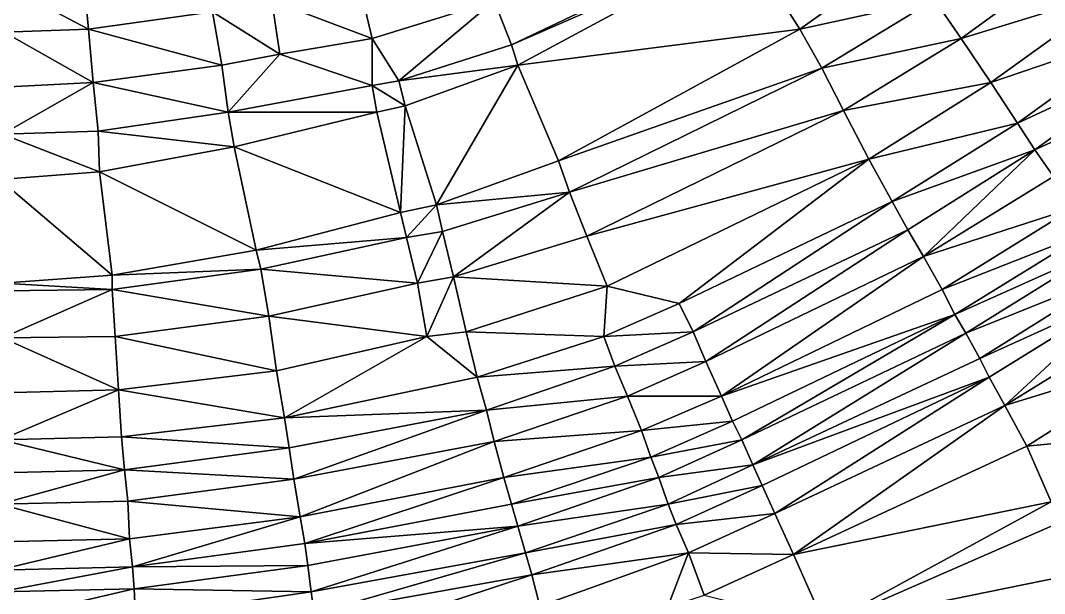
# Model space of a CAD drawing. Header units: millimetres. Extents: x 279405 to 280904, y 534349 to 535918.
# Drawn here: x 280201.2 to 280528.1, y 534534 to 534716.8 of the extents above; entities that cross this region are included whole.
import ezdxf

# ---------------------------------------------------------------- set-up
doc = ezdxf.new("R2010")
doc.units = ezdxf.units.MM
doc.layers.add('Карьер_конец_отработки', color=1, linetype='Continuous')

msp = doc.modelspace()

# ---------------------------------------------------------------- linework, layer by layer
at = {"layer": 'Карьер_конец_отработки', "color": 21, "true_color": 0xff914f}
for points in [[(280357.999989, 534709.000004, -50.000002), (280431.499989, 534744.000004, -50.000002), (280352.499989, 534723.000004, -50.000002), (280357.999989, 534709.000004, -50.000002)], [(280432.499989, 534741.500004, -45.589998), (280431.499989, 534744.000004, -50.000002), (280357.999989, 534709.000004, -50.000002), (280432.499989, 534741.500004, -45.589998)], [(280359.999989, 534702.500004, -38.740007), (280432.499989, 534741.500004, -45.589998), (280357.999989, 534709.000004, -50.000002), (280359.999989, 534702.500004, -38.740007)], [(280449.999989, 534714.000004, -45.589998), (280432.499989, 534741.500004, -45.589998), (280359.999989, 534702.500004, -38.740007), (280449.999989, 534714.000004, -45.589998)], [(280449.999989, 534714.000004, -45.589998), (280482.999989, 534737.500004, -48.759996), (280432.499989, 534741.500004, -45.589998), (280449.999989, 534714.000004, -45.589998)], [(280501.499989, 534711.000004, -20.000002), (280541.999989, 534740.500004, -20.000002), (280492.999989, 534723.500004, -20.000002), (280501.499989, 534711.000004, -20.000002)], [(280551.999989, 534726.500004, 9.999998), (280541.999989, 534740.500004, -20.000002), (280501.499989, 534711.000004, -20.000002), (280551.999989, 534726.500004, 9.999998)], [(280492.999989, 534723.500004, -20.000002), (280482.999989, 534737.500004, -48.759996), (280449.999989, 534714.000004, -45.589998), (280492.999989, 534723.500004, -20.000002)], [(280222.999989, 534714.000004, -80.000002), (280196.499989, 534728.000004, -80.000002), (280195.999989, 534713.000004, -80.000002), (280222.999989, 534714.000004, -80.000002)], [(280222.999989, 534714.000004, -80.000002), (280221.499989, 534729.500004, -80.000002), (280196.499989, 534728.000004, -80.000002), (280222.999989, 534714.000004, -80.000002)], [(280222.999989, 534714.000004, -80.000002), (280262.499989, 534719.500004, -80.000002), (280221.499989, 534729.500004, -80.000002), (280222.999989, 534714.000004, -80.000002)], [(280313.499989, 534711.000004, -50.000002), (280309.499989, 534728.000004, -80.000002), (280281.499989, 534723.000004, -80.000002), (280313.499989, 534711.000004, -50.000002)], [(280313.499989, 534711.000004, -50.000002), (280352.499989, 534723.000004, -50.000002), (280309.499989, 534728.000004, -80.000002), (280313.499989, 534711.000004, -50.000002)], [(280510.999989, 534697.000004, 9.999998), (280551.999989, 534726.500004, 9.999998), (280501.499989, 534711.000004, -20.000002), (280510.999989, 534697.000004, 9.999998)], [(280560.999989, 534714.000004, 9.999998), (280551.999989, 534726.500004, 9.999998), (280510.999989, 534697.000004, 9.999998), (280560.999989, 534714.000004, 9.999998)], [(280283.999989, 534706.000004, -50.000002), (280281.499989, 534723.000004, -80.000002), (280262.499989, 534719.500004, -80.000002), (280283.999989, 534706.000004, -50.000002)], [(280283.999989, 534706.000004, -50.000002), (280313.499989, 534711.000004, -50.000002), (280281.499989, 534723.000004, -80.000002), (280283.999989, 534706.000004, -50.000002)], [(280321.999989, 534697.500004, -50.000002), (280352.499989, 534723.000004, -50.000002), (280313.499989, 534711.000004, -50.000002), (280321.999989, 534697.500004, -50.000002)], [(280357.999989, 534709.000004, -50.000002), (280352.499989, 534723.000004, -50.000002), (280321.999989, 534697.500004, -50.000002), (280357.999989, 534709.000004, -50.000002)], [(280456.999989, 534701.500004, -20.000002), (280492.999989, 534723.500004, -20.000002), (280449.999989, 534714.000004, -45.589998), (280456.999989, 534701.500004, -20.000002)], [(280501.499989, 534711.000004, -20.000002), (280492.999989, 534723.500004, -20.000002), (280456.999989, 534701.500004, -20.000002), (280501.499989, 534711.000004, -20.000002)], [(280265.499989, 534702.500004, -50.000002), (280262.499989, 534719.500004, -80.000002), (280222.999989, 534714.000004, -80.000002), (280265.499989, 534702.500004, -50.000002)], [(280265.499989, 534702.500004, -50.000002), (280283.999989, 534706.000004, -50.000002), (280262.499989, 534719.500004, -80.000002), (280265.499989, 534702.500004, -50.000002)], [(280224.499989, 534697.000004, -50.000002), (280222.999989, 534714.000004, -80.000002), (280195.999989, 534713.000004, -80.000002), (280224.499989, 534697.000004, -50.000002)], [(280224.499989, 534697.000004, -50.000002), (280265.499989, 534702.500004, -50.000002), (280222.999989, 534714.000004, -80.000002), (280224.499989, 534697.000004, -50.000002)], [(280372.999989, 534672.000004, -38.740007), (280449.999989, 534714.000004, -45.589998), (280359.999989, 534702.500004, -38.740007), (280372.999989, 534672.000004, -38.740007)], [(280456.999989, 534701.500004, -20.000002), (280449.999989, 534714.000004, -45.589998), (280372.999989, 534672.000004, -38.740007), (280456.999989, 534701.500004, -20.000002)], [(280519.499989, 534684.000004, 9.999998), (280560.999989, 534714.000004, 9.999998), (280510.999989, 534697.000004, 9.999998), (280519.499989, 534684.000004, 9.999998)], [(280566.999989, 534706.000004, 27.999998), (280560.999989, 534714.000004, 9.999998), (280519.499989, 534684.000004, 9.999998), (280566.999989, 534706.000004, 27.999998)], [(280224.499989, 534697.000004, -50.000002), (280195.999989, 534713.000004, -80.000002), (280195.499989, 534695.500004, -50.000002), (280224.499989, 534697.000004, -50.000002)], [(280313.499989, 534696.000004, -50.000002), (280313.499989, 534711.000004, -50.000002), (280283.999989, 534706.000004, -50.000002), (280313.499989, 534696.000004, -50.000002)], [(280313.499989, 534696.000004, -50.000002), (280321.999989, 534697.500004, -50.000002), (280313.499989, 534711.000004, -50.000002), (280313.499989, 534696.000004, -50.000002)], [(280463.999989, 534688.000004, -20.000002), (280501.499989, 534711.000004, -20.000002), (280456.999989, 534701.500004, -20.000002), (280463.999989, 534688.000004, -20.000002)], [(280510.999989, 534697.000004, 9.999998), (280501.499989, 534711.000004, -20.000002), (280463.999989, 534688.000004, -20.000002), (280510.999989, 534697.000004, 9.999998)], [(280359.999989, 534702.500004, -38.740007), (280357.999989, 534709.000004, -50.000002), (280321.999989, 534697.500004, -50.000002), (280359.999989, 534702.500004, -38.740007)], [(280267.499989, 534687.500004, -50.000002), (280283.999989, 534706.000004, -50.000002), (280265.499989, 534702.500004, -50.000002), (280267.499989, 534687.500004, -50.000002)], [(280313.499989, 534696.000004, -50.000002), (280283.999989, 534706.000004, -50.000002), (280267.499989, 534687.500004, -50.000002), (280313.499989, 534696.000004, -50.000002)], [(280524.999989, 534675.500004, 27.999998), (280566.999989, 534706.000004, 27.999998), (280519.499989, 534684.000004, 9.999998), (280524.999989, 534675.500004, 27.999998)], [(280572.999989, 534697.500004, 27.999998), (280566.999989, 534706.000004, 27.999998), (280524.999989, 534675.500004, 27.999998), (280572.999989, 534697.500004, 27.999998)], [(280267.499989, 534687.500004, -50.000002), (280265.499989, 534702.500004, -50.000002), (280224.499989, 534697.000004, -50.000002), (280267.499989, 534687.500004, -50.000002)], [(280323.999989, 534689.500004, -35.580004), (280359.999989, 534702.500004, -38.740007), (280321.999989, 534697.500004, -50.000002), (280323.999989, 534689.500004, -35.580004)], [(280333.999989, 534658.000004, -35.580004), (280359.999989, 534702.500004, -38.740007), (280323.999989, 534689.500004, -35.580004), (280333.999989, 534658.000004, -35.580004)], [(280372.999989, 534672.000004, -38.740007), (280359.999989, 534702.500004, -38.740007), (280333.999989, 534658.000004, -35.580004), (280372.999989, 534672.000004, -38.740007)], [(280376.499989, 534662.000004, -20.000002), (280456.999989, 534701.500004, -20.000002), (280372.999989, 534672.000004, -38.740007), (280376.499989, 534662.000004, -20.000002)], [(280463.999989, 534688.000004, -20.000002), (280456.999989, 534701.500004, -20.000002), (280376.499989, 534662.000004, -20.000002), (280463.999989, 534688.000004, -20.000002)], [(280195.499989, 534680.500004, -50.000002), (280224.499989, 534697.000004, -50.000002), (280195.499989, 534695.500004, -50.000002), (280195.499989, 534680.500004, -50.000002)], [(280225.999989, 534681.500004, -50.000002), (280224.499989, 534697.000004, -50.000002), (280195.499989, 534680.500004, -50.000002), (280225.999989, 534681.500004, -50.000002)], [(280225.999989, 534681.500004, -50.000002), (280267.499989, 534687.500004, -50.000002), (280224.499989, 534697.000004, -50.000002), (280225.999989, 534681.500004, -50.000002)], [(280314.999989, 534687.500004, -34.839998), (280313.499989, 534696.000004, -50.000002), (280267.499989, 534687.500004, -50.000002), (280314.999989, 534687.500004, -34.839998)], [(280323.999989, 534689.500004, -35.580004), (280321.999989, 534697.500004, -50.000002), (280313.499989, 534696.000004, -50.000002), (280323.999989, 534689.500004, -35.580004)], [(280314.999989, 534687.500004, -34.839998), (280323.999989, 534689.500004, -35.580004), (280313.499989, 534696.000004, -50.000002), (280314.999989, 534687.500004, -34.839998)], [(280471.999989, 534672.500004, 9.999998), (280510.999989, 534697.000004, 9.999998), (280463.999989, 534688.000004, -20.000002), (280471.999989, 534672.500004, 9.999998)], [(280519.499989, 534684.000004, 9.999998), (280510.999989, 534697.000004, 9.999998), (280471.999989, 534672.500004, 9.999998), (280519.499989, 534684.000004, 9.999998)], [(280530.999989, 534667.000004, 27.999998), (280572.999989, 534697.500004, 27.999998), (280524.999989, 534675.500004, 27.999998), (280530.999989, 534667.000004, 27.999998)], [(280322.499989, 534655.500004, -34.839998), (280323.999989, 534689.500004, -35.580004), (280314.999989, 534687.500004, -34.839998), (280322.499989, 534655.500004, -34.839998)], [(280333.999989, 534658.000004, -35.580004), (280323.999989, 534689.500004, -35.580004), (280322.499989, 534655.500004, -34.839998), (280333.999989, 534658.000004, -35.580004)], [(280381.999989, 534648.000004, -20.000002), (280463.999989, 534688.000004, -20.000002), (280376.499989, 534662.000004, -20.000002), (280381.999989, 534648.000004, -20.000002)], [(280471.999989, 534672.500004, 9.999998), (280463.999989, 534688.000004, -20.000002), (280381.999989, 534648.000004, -20.000002), (280471.999989, 534672.500004, 9.999998)], [(280269.499989, 534676.500004, -30.92), (280267.499989, 534687.500004, -50.000002), (280225.999989, 534681.500004, -50.000002), (280269.499989, 534676.500004, -30.92)], [(280269.499989, 534676.500004, -30.92), (280314.999989, 534687.500004, -34.839998), (280267.499989, 534687.500004, -50.000002), (280269.499989, 534676.500004, -30.92)], [(280322.499989, 534655.500004, -34.839998), (280314.999989, 534687.500004, -34.839998), (280269.499989, 534676.500004, -30.92), (280322.499989, 534655.500004, -34.839998)], [(280226.499989, 534668.500004, -27.369997), (280225.999989, 534681.500004, -50.000002), (280195.499989, 534680.500004, -50.000002), (280226.499989, 534668.500004, -27.369997)], [(280226.499989, 534668.500004, -27.369997), (280269.499989, 534676.500004, -30.92), (280225.999989, 534681.500004, -50.000002), (280226.499989, 534668.500004, -27.369997)], [(280479.499989, 534659.000004, 9.999998), (280519.499989, 534684.000004, 9.999998), (280471.999989, 534672.500004, 9.999998), (280479.499989, 534659.000004, 9.999998)], [(280524.999989, 534675.500004, 27.999998), (280519.499989, 534684.000004, 9.999998), (280479.499989, 534659.000004, 9.999998), (280524.999989, 534675.500004, 27.999998)], [(280226.499989, 534668.500004, -27.369997), (280195.499989, 534680.500004, -50.000002), (280194.499989, 534666.000004, -24.809999), (280226.499989, 534668.500004, -27.369997)], [(280276.499989, 534643.500004, -30.92), (280269.499989, 534676.500004, -30.92), (280226.499989, 534668.500004, -27.369997), (280276.499989, 534643.500004, -30.92)], [(280276.499989, 534643.500004, -30.92), (280322.499989, 534655.500004, -34.839998), (280269.499989, 534676.500004, -30.92), (280276.499989, 534643.500004, -30.92)], [(280484.499989, 534650.000004, 27.999998), (280524.999989, 534675.500004, 27.999998), (280479.499989, 534659.000004, 9.999998), (280484.499989, 534650.000004, 27.999998)], [(280489.499989, 534641.500004, 27.999998), (280524.999989, 534675.500004, 27.999998), (280484.499989, 534650.000004, 27.999998), (280489.499989, 534641.500004, 27.999998)], [(280530.999989, 534667.000004, 27.999998), (280524.999989, 534675.500004, 27.999998), (280489.499989, 534641.500004, 27.999998), (280530.999989, 534667.000004, 27.999998)], [(280376.499989, 534662.000004, -20.000002), (280372.999989, 534672.000004, -38.740007), (280333.999989, 534658.000004, -35.580004), (280376.499989, 534662.000004, -20.000002)], [(280388.499989, 534632.000004, 9.999998), (280471.999989, 534672.500004, 9.999998), (280381.999989, 534648.000004, -20.000002), (280388.499989, 534632.000004, 9.999998)], [(280411.499989, 534626.500004, 9.999998), (280471.999989, 534672.500004, 9.999998), (280388.499989, 534632.000004, 9.999998), (280411.499989, 534626.500004, 9.999998)], [(280479.499989, 534659.000004, 9.999998), (280471.999989, 534672.500004, 9.999998), (280411.499989, 534626.500004, 9.999998), (280479.499989, 534659.000004, 9.999998)], [(280230.499989, 534635.500004, -27.369997), (280226.499989, 534668.500004, -27.369997), (280194.499989, 534666.000004, -24.809999), (280230.499989, 534635.500004, -27.369997)], [(280230.499989, 534635.500004, -27.369997), (280276.499989, 534643.500004, -30.92), (280226.499989, 534668.500004, -27.369997), (280230.499989, 534635.500004, -27.369997)], [(280195.499989, 534633.000004, -24.809999), (280230.499989, 534635.500004, -27.369997), (280194.499989, 534666.000004, -24.809999), (280195.499989, 534633.000004, -24.809999)], [(280537.499989, 534657.000004, 39.999998), (280530.999989, 534667.000004, 27.999998), (280489.499989, 534641.500004, 27.999998), (280537.499989, 534657.000004, 39.999998)], [(280335.999989, 534649.500004, -20.000002), (280376.499989, 534662.000004, -20.000002), (280333.999989, 534658.000004, -35.580004), (280335.999989, 534649.500004, -20.000002)], [(280339.499989, 534635.000004, -20.000002), (280376.499989, 534662.000004, -20.000002), (280335.999989, 534649.500004, -20.000002), (280339.499989, 534635.000004, -20.000002)], [(280381.999989, 534648.000004, -20.000002), (280376.499989, 534662.000004, -20.000002), (280339.499989, 534635.000004, -20.000002), (280381.999989, 534648.000004, -20.000002)], [(280415.999989, 534617.500004, 27.999998), (280479.499989, 534659.000004, 9.999998), (280411.499989, 534626.500004, 9.999998), (280415.999989, 534617.500004, 27.999998)], [(280484.499989, 534650.000004, 27.999998), (280479.499989, 534659.000004, 9.999998), (280415.999989, 534617.500004, 27.999998), (280484.499989, 534650.000004, 27.999998)], [(280324.499989, 534647.500004, -20.000002), (280322.499989, 534655.500004, -34.839998), (280276.499989, 534643.500004, -30.92), (280324.499989, 534647.500004, -20.000002)], [(280324.499989, 534647.500004, -20.000002), (280333.999989, 534658.000004, -35.580004), (280322.499989, 534655.500004, -34.839998), (280324.499989, 534647.500004, -20.000002)], [(280335.999989, 534649.500004, -20.000002), (280333.999989, 534658.000004, -35.580004), (280324.499989, 534647.500004, -20.000002), (280335.999989, 534649.500004, -20.000002)], [(280495.499989, 534631.000004, 39.999998), (280537.499989, 534657.000004, 39.999998), (280489.499989, 534641.500004, 27.999998), (280495.499989, 534631.000004, 39.999998)], [(280542.499989, 534649.500004, 39.999998), (280537.499989, 534657.000004, 39.999998), (280495.499989, 534631.000004, 39.999998), (280542.499989, 534649.500004, 39.999998)], [(280327.999989, 534633.000004, -20.000002), (280335.999989, 534649.500004, -20.000002), (280324.499989, 534647.500004, -20.000002), (280327.999989, 534633.000004, -20.000002)], [(280339.499989, 534635.000004, -20.000002), (280335.999989, 534649.500004, -20.000002), (280327.999989, 534633.000004, -20.000002), (280339.499989, 534635.000004, -20.000002)], [(280419.999989, 534608.000004, 27.999998), (280484.499989, 534650.000004, 27.999998), (280415.999989, 534617.500004, 27.999998), (280419.999989, 534608.000004, 27.999998)], [(280489.499989, 534641.500004, 27.999998), (280484.499989, 534650.000004, 27.999998), (280419.999989, 534608.000004, 27.999998), (280489.499989, 534641.500004, 27.999998)], [(280499.499989, 534623.000004, 39.999998), (280542.499989, 534649.500004, 39.999998), (280495.499989, 534631.000004, 39.999998), (280499.499989, 534623.000004, 39.999998)], [(280546.499989, 534644.000004, 51.999998), (280542.499989, 534649.500004, 39.999998), (280499.499989, 534623.000004, 39.999998), (280546.499989, 534644.000004, 51.999998)], [(280277.999989, 534637.500004, -20.000002), (280324.499989, 534647.500004, -20.000002), (280276.499989, 534643.500004, -30.92), (280277.999989, 534637.500004, -20.000002)], [(280327.999989, 534633.000004, -20.000002), (280324.499989, 534647.500004, -20.000002), (280277.999989, 534637.500004, -20.000002), (280327.999989, 534633.000004, -20.000002)], [(280388.499989, 534632.000004, 9.999998), (280381.999989, 534648.000004, -20.000002), (280339.499989, 534635.000004, -20.000002), (280388.499989, 534632.000004, 9.999998)], [(280277.999989, 534637.500004, -20.000002), (280276.499989, 534643.500004, -30.92), (280230.499989, 534635.500004, -27.369997), (280277.999989, 534637.500004, -20.000002)], [(280502.999989, 534617.000004, 51.999998), (280546.499989, 534644.000004, 51.999998), (280499.499989, 534623.000004, 39.999998), (280502.999989, 534617.000004, 51.999998)], [(280551.499989, 534636.500004, 51.999998), (280546.499989, 534644.000004, 51.999998), (280502.999989, 534617.000004, 51.999998), (280551.499989, 534636.500004, 51.999998)], [(280424.999989, 534597.000004, 39.999998), (280489.499989, 534641.500004, 27.999998), (280419.999989, 534608.000004, 27.999998), (280424.999989, 534597.000004, 39.999998)], [(280495.499989, 534631.000004, 39.999998), (280489.499989, 534641.500004, 27.999998), (280424.999989, 534597.000004, 39.999998), (280495.499989, 534631.000004, 39.999998)], [(280280.499989, 534622.500004, -20.000002), (280277.999989, 534637.500004, -20.000002), (280230.499989, 534631.000004, -20.000002), (280280.499989, 534622.500004, -20.000002)], [(280277.999989, 534637.500004, -20.000002), (280230.499989, 534635.500004, -27.369997), (280230.499989, 534631.000004, -20.000002), (280277.999989, 534637.500004, -20.000002)], [(280280.499989, 534622.500004, -20.000002), (280327.999989, 534633.000004, -20.000002), (280277.999989, 534637.500004, -20.000002), (280280.499989, 534622.500004, -20.000002)], [(280507.499989, 534609.000004, 51.999998), (280551.499989, 534636.500004, 51.999998), (280502.999989, 534617.000004, 51.999998), (280507.499989, 534609.000004, 51.999998)], [(280554.999989, 534630.500004, 63.999998), (280551.499989, 534636.500004, 51.999998), (280507.499989, 534609.000004, 51.999998), (280554.999989, 534630.500004, 63.999998)], [(280230.499989, 534631.000004, -20.000002), (280230.499989, 534635.500004, -27.369997), (280195.499989, 534633.000004, -24.809999), (280230.499989, 534631.000004, -20.000002)], [(280230.499989, 534631.000004, -20.000002), (280195.499989, 534633.000004, -24.809999), (280195.499989, 534630.500004, -20.000002), (280230.499989, 534631.000004, -20.000002)], [(280330.999989, 534616.000004, 9.999998), (280327.999989, 534633.000004, -20.000002), (280280.499989, 534622.500004, -20.000002), (280330.999989, 534616.000004, 9.999998)], [(280330.999989, 534616.000004, 9.999998), (280339.499989, 534635.000004, -20.000002), (280327.999989, 534633.000004, -20.000002), (280330.999989, 534616.000004, 9.999998)], [(280343.499989, 534617.500004, 9.999998), (280339.499989, 534635.000004, -20.000002), (280330.999989, 534616.000004, 9.999998), (280343.499989, 534617.500004, 9.999998)], [(280343.499989, 534617.500004, 9.999998), (280388.499989, 534632.000004, 9.999998), (280339.499989, 534635.000004, -20.000002), (280343.499989, 534617.500004, 9.999998)], [(280195.499989, 534615.500004, -20.000002), (280230.499989, 534631.000004, -20.000002), (280195.499989, 534630.500004, -20.000002), (280195.499989, 534615.500004, -20.000002)], [(280231.499989, 534616.000004, -20.000002), (280230.499989, 534631.000004, -20.000002), (280195.499989, 534615.500004, -20.000002), (280231.499989, 534616.000004, -20.000002)], [(280231.499989, 534616.000004, -20.000002), (280280.499989, 534622.500004, -20.000002), (280230.499989, 534631.000004, -20.000002), (280231.499989, 534616.000004, -20.000002)], [(280387.499989, 534616.000004, 9.999998), (280388.499989, 534632.000004, 9.999998), (280343.499989, 534617.500004, 9.999998), (280387.499989, 534616.000004, 9.999998)], [(280411.499989, 534626.500004, 9.999998), (280388.499989, 534632.000004, 9.999998), (280387.499989, 534616.000004, 9.999998), (280411.499989, 534626.500004, 9.999998)], [(280499.499989, 534623.000004, 39.999998), (280495.499989, 534631.000004, 39.999998), (280424.999989, 534597.000004, 39.999998), (280499.499989, 534623.000004, 39.999998)], [(280510.499989, 534603.000004, 63.999998), (280554.999989, 534630.500004, 63.999998), (280507.499989, 534609.000004, 51.999998), (280510.499989, 534603.000004, 63.999998)], [(280515.499989, 534594.000004, 63.999998), (280554.999989, 534630.500004, 63.999998), (280510.499989, 534603.000004, 63.999998), (280515.499989, 534594.000004, 63.999998)], [(280560.999989, 534622.000004, 63.999998), (280554.999989, 534630.500004, 63.999998), (280515.499989, 534594.000004, 63.999998), (280560.999989, 534622.000004, 63.999998)], [(280415.999989, 534617.500004, 27.999998), (280411.499989, 534626.500004, 9.999998), (280387.499989, 534616.000004, 9.999998), (280415.999989, 534617.500004, 27.999998)], [(280282.999989, 534605.000004, 9.999998), (280280.499989, 534622.500004, -20.000002), (280231.499989, 534616.000004, -20.000002), (280282.999989, 534605.000004, 9.999998)], [(280282.999989, 534605.000004, 9.999998), (280330.999989, 534616.000004, 9.999998), (280280.499989, 534622.500004, -20.000002), (280282.999989, 534605.000004, 9.999998)], [(280428.499989, 534589.000004, 39.999998), (280499.499989, 534623.000004, 39.999998), (280424.999989, 534597.000004, 39.999998), (280428.499989, 534589.000004, 39.999998)], [(280431.499989, 534583.000004, 51.999998), (280499.499989, 534623.000004, 39.999998), (280428.499989, 534589.000004, 39.999998), (280431.499989, 534583.000004, 51.999998)], [(280502.999989, 534617.000004, 51.999998), (280499.499989, 534623.000004, 39.999998), (280431.499989, 534583.000004, 51.999998), (280502.999989, 534617.000004, 51.999998)], [(280568.999989, 534610.500004, 77.999998), (280560.999989, 534622.000004, 63.999998), (280515.499989, 534594.000004, 63.999998), (280568.999989, 534610.500004, 77.999998)], [(280232.499989, 534599.000004, 9.999998), (280231.499989, 534616.000004, -20.000002), (280195.499989, 534615.500004, -20.000002), (280232.499989, 534599.000004, 9.999998)], [(280232.499989, 534599.000004, 9.999998), (280282.999989, 534605.000004, 9.999998), (280231.499989, 534616.000004, -20.000002), (280232.499989, 534599.000004, 9.999998)], [(280285.499989, 534590.000004, 9.999998), (280330.999989, 534616.000004, 9.999998), (280282.999989, 534605.000004, 9.999998), (280285.499989, 534590.000004, 9.999998)], [(280346.999989, 534603.000004, 9.999998), (280330.999989, 534616.000004, 9.999998), (280285.499989, 534590.000004, 9.999998), (280346.999989, 534603.000004, 9.999998)], [(280346.999989, 534603.000004, 9.999998), (280343.499989, 534617.500004, 9.999998), (280330.999989, 534616.000004, 9.999998), (280346.999989, 534603.000004, 9.999998)], [(280346.999989, 534603.000004, 9.999998), (280387.499989, 534616.000004, 9.999998), (280343.499989, 534617.500004, 9.999998), (280346.999989, 534603.000004, 9.999998)], [(280390.999989, 534606.500004, 27.999998), (280387.499989, 534616.000004, 9.999998), (280346.999989, 534603.000004, 9.999998), (280390.999989, 534606.500004, 27.999998)], [(280390.999989, 534606.500004, 27.999998), (280415.999989, 534617.500004, 27.999998), (280387.499989, 534616.000004, 9.999998), (280390.999989, 534606.500004, 27.999998)], [(280419.999989, 534608.000004, 27.999998), (280415.999989, 534617.500004, 27.999998), (280390.999989, 534606.500004, 27.999998), (280419.999989, 534608.000004, 27.999998)], [(280434.999989, 534575.000004, 51.999998), (280502.999989, 534617.000004, 51.999998), (280431.499989, 534583.000004, 51.999998), (280434.999989, 534575.000004, 51.999998)], [(280507.499989, 534609.000004, 51.999998), (280502.999989, 534617.000004, 51.999998), (280434.999989, 534575.000004, 51.999998), (280507.499989, 534609.000004, 51.999998)], [(280232.499989, 534599.000004, 9.999998), (280195.499989, 534615.500004, -20.000002), (280194.999989, 534598.000004, 9.999998), (280232.499989, 534599.000004, 9.999998)], [(280522.499989, 534581.000004, 77.999998), (280568.999989, 534610.500004, 77.999998), (280515.499989, 534594.000004, 63.999998), (280522.499989, 534581.000004, 77.999998)], [(280564.838124, 534585.151371, 77.999998), (280568.999989, 534610.500004, 77.999998), (280522.499989, 534581.000004, 77.999998), (280564.838124, 534585.151371, 77.999998)], [(280349.999989, 534592.500004, 27.999998), (280390.999989, 534606.500004, 27.999998), (280346.999989, 534603.000004, 9.999998), (280349.999989, 534592.500004, 27.999998)], [(280394.999989, 534597.000004, 27.999998), (280390.999989, 534606.500004, 27.999998), (280349.999989, 534592.500004, 27.999998), (280394.999989, 534597.000004, 27.999998)], [(280394.999989, 534597.000004, 27.999998), (280419.999989, 534608.000004, 27.999998), (280390.999989, 534606.500004, 27.999998), (280394.999989, 534597.000004, 27.999998)], [(280424.999989, 534597.000004, 39.999998), (280419.999989, 534608.000004, 27.999998), (280394.999989, 534597.000004, 27.999998), (280424.999989, 534597.000004, 39.999998)], [(280510.499989, 534603.000004, 63.999998), (280507.499989, 534609.000004, 51.999998), (280434.999989, 534575.000004, 51.999998), (280510.499989, 534603.000004, 63.999998)], [(280285.499989, 534590.000004, 9.999998), (280282.999989, 534605.000004, 9.999998), (280232.499989, 534599.000004, 9.999998), (280285.499989, 534590.000004, 9.999998)], [(280349.999989, 534592.500004, 27.999998), (280346.999989, 534603.000004, 9.999998), (280285.499989, 534590.000004, 9.999998), (280349.999989, 534592.500004, 27.999998)], [(280437.999989, 534568.500004, 63.999998), (280510.499989, 534603.000004, 63.999998), (280434.999989, 534575.000004, 51.999998), (280437.999989, 534568.500004, 63.999998)], [(280441.999989, 534559.500004, 63.999998), (280510.499989, 534603.000004, 63.999998), (280437.999989, 534568.500004, 63.999998), (280441.999989, 534559.500004, 63.999998)], [(280515.499989, 534594.000004, 63.999998), (280510.499989, 534603.000004, 63.999998), (280441.999989, 534559.500004, 63.999998), (280515.499989, 534594.000004, 63.999998)], [(280194.999989, 534583.000004, 9.999998), (280232.499989, 534599.000004, 9.999998), (280194.999989, 534598.000004, 9.999998), (280194.999989, 534583.000004, 9.999998)], [(280233.499989, 534584.000004, 9.999998), (280232.499989, 534599.000004, 9.999998), (280194.999989, 534583.000004, 9.999998), (280233.499989, 534584.000004, 9.999998)], [(280233.499989, 534584.000004, 9.999998), (280285.499989, 534590.000004, 9.999998), (280232.499989, 534599.000004, 9.999998), (280233.499989, 534584.000004, 9.999998)], [(280352.499989, 534582.500004, 27.999998), (280394.999989, 534597.000004, 27.999998), (280349.999989, 534592.500004, 27.999998), (280352.499989, 534582.500004, 27.999998)], [(280399.499989, 534586.000004, 39.999998), (280394.999989, 534597.000004, 27.999998), (280352.499989, 534582.500004, 27.999998), (280399.499989, 534586.000004, 39.999998)], [(280399.499989, 534586.000004, 39.999998), (280424.999989, 534597.000004, 39.999998), (280394.999989, 534597.000004, 27.999998), (280399.499989, 534586.000004, 39.999998)], [(280428.499989, 534589.000004, 39.999998), (280424.999989, 534597.000004, 39.999998), (280399.499989, 534586.000004, 39.999998), (280428.499989, 534589.000004, 39.999998)], [(280447.999989, 534546.500004, 77.999998), (280515.499989, 534594.000004, 63.999998), (280441.999989, 534559.500004, 63.999998), (280447.999989, 534546.500004, 77.999998)], [(280522.499989, 534581.000004, 77.999998), (280515.499989, 534594.000004, 63.999998), (280447.999989, 534546.500004, 77.999998), (280522.499989, 534581.000004, 77.999998)], [(280286.999989, 534580.500004, 27.999998), (280285.499989, 534590.000004, 9.999998), (280233.499989, 534584.000004, 9.999998), (280286.999989, 534580.500004, 27.999998)], [(280286.999989, 534580.500004, 27.999998), (280349.999989, 534592.500004, 27.999998), (280285.499989, 534590.000004, 9.999998), (280286.999989, 534580.500004, 27.999998)], [(280288.499989, 534570.500004, 27.999998), (280349.999989, 534592.500004, 27.999998), (280286.999989, 534580.500004, 27.999998), (280288.499989, 534570.500004, 27.999998)], [(280352.499989, 534582.500004, 27.999998), (280349.999989, 534592.500004, 27.999998), (280288.499989, 534570.500004, 27.999998), (280352.499989, 534582.500004, 27.999998)], [(280402.499989, 534577.500004, 39.999998), (280428.499989, 534589.000004, 39.999998), (280399.499989, 534586.000004, 39.999998), (280402.499989, 534577.500004, 39.999998)], [(280431.499989, 534583.000004, 51.999998), (280428.499989, 534589.000004, 39.999998), (280402.499989, 534577.500004, 39.999998), (280431.499989, 534583.000004, 51.999998)], [(280234.499989, 534573.500004, 27.999998), (280233.499989, 534584.000004, 9.999998), (280194.999989, 534583.000004, 9.999998), (280234.499989, 534573.500004, 27.999998)], [(280234.499989, 534573.500004, 27.999998), (280286.999989, 534580.500004, 27.999998), (280233.499989, 534584.000004, 9.999998), (280234.499989, 534573.500004, 27.999998)], [(280355.499989, 534571.000004, 39.999998), (280399.499989, 534586.000004, 39.999998), (280352.499989, 534582.500004, 27.999998), (280355.499989, 534571.000004, 39.999998)], [(280402.499989, 534577.500004, 39.999998), (280399.499989, 534586.000004, 39.999998), (280355.499989, 534571.000004, 39.999998), (280402.499989, 534577.500004, 39.999998)], [(280530.24706, 534563.234867, 77.999998), (280564.838124, 534585.151371, 77.999998), (280522.499989, 534581.000004, 77.999998), (280530.24706, 534563.234867, 77.999998)], [(280234.499989, 534573.500004, 27.999998), (280194.999989, 534583.000004, 9.999998), (280194.499989, 534572.500004, 27.999998), (280234.499989, 534573.500004, 27.999998)], [(280288.499989, 534570.500004, 27.999998), (280286.999989, 534580.500004, 27.999998), (280234.499989, 534573.500004, 27.999998), (280288.499989, 534570.500004, 27.999998)], [(280290.499989, 534558.500004, 39.999998), (280352.499989, 534582.500004, 27.999998), (280288.499989, 534570.500004, 27.999998), (280290.499989, 534558.500004, 39.999998)], [(280355.499989, 534571.000004, 39.999998), (280352.499989, 534582.500004, 27.999998), (280290.499989, 534558.500004, 39.999998), (280355.499989, 534571.000004, 39.999998)], [(280404.999989, 534571.000004, 51.999998), (280431.499989, 534583.000004, 51.999998), (280402.499989, 534577.500004, 39.999998), (280404.999989, 534571.000004, 51.999998)], [(280434.999989, 534575.000004, 51.999998), (280431.499989, 534583.000004, 51.999998), (280404.999989, 534571.000004, 51.999998), (280434.999989, 534575.000004, 51.999998)], [(280530.24706, 534563.234867, 77.999998), (280522.499989, 534581.000004, 77.999998), (280447.999989, 534546.500004, 77.999998), (280530.24706, 534563.234867, 77.999998)], [(280357.999989, 534562.500004, 39.999998), (280402.499989, 534577.500004, 39.999998), (280355.499989, 534571.000004, 39.999998), (280357.999989, 534562.500004, 39.999998)], [(280404.999989, 534571.000004, 51.999998), (280402.499989, 534577.500004, 39.999998), (280357.999989, 534562.500004, 39.999998), (280404.999989, 534571.000004, 51.999998)], [(280194.499989, 534562.500004, 27.999998), (280234.499989, 534573.500004, 27.999998), (280194.499989, 534572.500004, 27.999998), (280194.499989, 534562.500004, 27.999998)], [(280235.499989, 534563.500004, 27.999998), (280234.499989, 534573.500004, 27.999998), (280194.499989, 534562.500004, 27.999998), (280235.499989, 534563.500004, 27.999998)], [(280235.499989, 534563.500004, 27.999998), (280288.499989, 534570.500004, 27.999998), (280234.499989, 534573.500004, 27.999998), (280235.499989, 534563.500004, 27.999998)], [(280407.999989, 534562.500004, 51.999998), (280434.999989, 534575.000004, 51.999998), (280404.999989, 534571.000004, 51.999998), (280407.999989, 534562.500004, 51.999998)], [(280437.999989, 534568.500004, 63.999998), (280434.999989, 534575.000004, 51.999998), (280407.999989, 534562.500004, 51.999998), (280437.999989, 534568.500004, 63.999998)], [(280290.499989, 534558.500004, 39.999998), (280288.499989, 534570.500004, 27.999998), (280235.499989, 534563.500004, 27.999998), (280290.499989, 534558.500004, 39.999998)], [(280291.999989, 534550.000004, 39.999998), (280355.499989, 534571.000004, 39.999998), (280290.499989, 534558.500004, 39.999998), (280291.999989, 534550.000004, 39.999998)], [(280357.999989, 534562.500004, 39.999998), (280355.499989, 534571.000004, 39.999998), (280291.999989, 534550.000004, 39.999998), (280357.999989, 534562.500004, 39.999998)], [(280359.999989, 534555.500004, 51.999998), (280404.999989, 534571.000004, 51.999998), (280357.999989, 534562.500004, 39.999998), (280359.999989, 534555.500004, 51.999998)], [(280407.999989, 534562.500004, 51.999998), (280404.999989, 534571.000004, 51.999998), (280359.999989, 534555.500004, 51.999998), (280407.999989, 534562.500004, 51.999998)], [(280410.499989, 534556.000004, 63.999998), (280437.999989, 534568.500004, 63.999998), (280407.999989, 534562.500004, 51.999998), (280410.499989, 534556.000004, 63.999998)], [(280441.999989, 534559.500004, 63.999998), (280437.999989, 534568.500004, 63.999998), (280410.499989, 534556.000004, 63.999998), (280441.999989, 534559.500004, 63.999998)], [(280235.999989, 534551.500004, 39.999998), (280235.499989, 534563.500004, 27.999998), (280194.499989, 534562.500004, 27.999998), (280235.999989, 534551.500004, 39.999998)], [(280235.999989, 534551.500004, 39.999998), (280194.499989, 534562.500004, 27.999998), (280194.499989, 534550.500004, 39.999998), (280235.999989, 534551.500004, 39.999998)], [(280235.999989, 534551.500004, 39.999998), (280290.499989, 534558.500004, 39.999998), (280235.499989, 534563.500004, 27.999998), (280235.999989, 534551.500004, 39.999998)], [(280359.999989, 534555.500004, 51.999998), (280357.999989, 534562.500004, 39.999998), (280291.999989, 534550.000004, 39.999998), (280359.999989, 534555.500004, 51.999998)], [(280362.499989, 534547.000004, 51.999998), (280407.999989, 534562.500004, 51.999998), (280359.999989, 534555.500004, 51.999998), (280362.499989, 534547.000004, 51.999998)], [(280410.499989, 534556.000004, 63.999998), (280407.999989, 534562.500004, 51.999998), (280362.499989, 534547.000004, 51.999998), (280410.499989, 534556.000004, 63.999998)], [(280458.030751, 534523.905033, 77.999998), (280530.24706, 534563.234867, 77.999998), (280447.999989, 534546.500004, 77.999998), (280458.030751, 534523.905033, 77.999998)], [(280533.174062, 534556.757999, 84.57), (280530.24706, 534563.234867, 77.999998), (280458.030751, 534523.905033, 77.999998), (280533.174062, 534556.757999, 84.57)], [(280236.999989, 534542.500004, 39.999998), (280290.499989, 534558.500004, 39.999998), (280235.999989, 534551.500004, 39.999998), (280236.999989, 534542.500004, 39.999998)], [(280291.999989, 534550.000004, 39.999998), (280290.499989, 534558.500004, 39.999998), (280236.999989, 534542.500004, 39.999998), (280291.999989, 534550.000004, 39.999998)], [(280414.499989, 534547.000004, 63.999998), (280441.999989, 534559.500004, 63.999998), (280410.499989, 534556.000004, 63.999998), (280414.499989, 534547.000004, 63.999998)], [(280447.999989, 534546.500004, 77.999998), (280441.999989, 534559.500004, 63.999998), (280414.499989, 534547.000004, 63.999998), (280447.999989, 534546.500004, 77.999998)], [(280292.999989, 534543.000004, 51.999998), (280359.999989, 534555.500004, 51.999998), (280291.999989, 534550.000004, 39.999998), (280292.999989, 534543.000004, 51.999998)], [(280293.999989, 534534.500004, 51.999998), (280359.999989, 534555.500004, 51.999998), (280292.999989, 534543.000004, 51.999998), (280293.999989, 534534.500004, 51.999998)], [(280362.499989, 534547.000004, 51.999998), (280359.999989, 534555.500004, 51.999998), (280293.999989, 534534.500004, 51.999998), (280362.499989, 534547.000004, 51.999998)], [(280364.499989, 534540.000004, 63.999998), (280410.499989, 534556.000004, 63.999998), (280362.499989, 534547.000004, 51.999998), (280364.499989, 534540.000004, 63.999998)], [(280414.499989, 534547.000004, 63.999998), (280410.499989, 534556.000004, 63.999998), (280364.499989, 534540.000004, 63.999998), (280414.499989, 534547.000004, 63.999998)], [(280533.174062, 534556.757999, 84.57), (280458.030751, 534523.905033, 77.999998), (280585.999989, 534550.000004, 88), (280533.174062, 534556.757999, 84.57)], [(280236.999989, 534542.500004, 39.999998), (280235.999989, 534551.500004, 39.999998), (280193.999989, 534541.500004, 39.999998), (280236.999989, 534542.500004, 39.999998)], [(280235.999989, 534551.500004, 39.999998), (280194.499989, 534550.500004, 39.999998), (280193.999989, 534541.500004, 39.999998), (280235.999989, 534551.500004, 39.999998)], [(280292.999989, 534543.000004, 51.999998), (280291.999989, 534550.000004, 39.999998), (280236.999989, 534542.500004, 39.999998), (280292.999989, 534543.000004, 51.999998)], [(280547.83373, 534527.963993, 84.57), (280585.999989, 534550.000004, 88), (280458.030751, 534523.905033, 77.999998), (280547.83373, 534527.963993, 84.57)], [(280294.999989, 534527.500004, 63.999998), (280362.499989, 534547.000004, 51.999998), (280293.999989, 534534.500004, 51.999998), (280294.999989, 534527.500004, 63.999998)], [(280364.499989, 534540.000004, 63.999998), (280362.499989, 534547.000004, 51.999998), (280294.999989, 534527.500004, 63.999998), (280364.499989, 534540.000004, 63.999998)], [(280366.999989, 534530.000004, 63.999998), (280414.499989, 534547.000004, 63.999998), (280364.499989, 534540.000004, 63.999998), (280366.999989, 534530.000004, 63.999998)], [(280407.796987, 534529.539127, 77.999998), (280414.499989, 534547.000004, 63.999998), (280366.999989, 534530.000004, 63.999998), (280407.796987, 534529.539127, 77.999998)], [(280419.499989, 534533.500004, 77.999998), (280414.499989, 534547.000004, 63.999998), (280407.796987, 534529.539127, 77.999998), (280419.499989, 534533.500004, 77.999998)], [(280419.499989, 534533.500004, 77.999998), (280447.999989, 534546.500004, 77.999998), (280414.499989, 534547.000004, 63.999998), (280419.499989, 534533.500004, 77.999998)], [(280458.030751, 534523.905033, 77.999998), (280447.999989, 534546.500004, 77.999998), (280419.499989, 534533.500004, 77.999998), (280458.030751, 534523.905033, 77.999998)], [(280194.499989, 534534.500004, 51.999998), (280236.999989, 534542.500004, 39.999998), (280193.999989, 534541.500004, 39.999998), (280194.499989, 534534.500004, 51.999998)], [(280237.499989, 534535.500004, 51.999998), (280236.999989, 534542.500004, 39.999998), (280194.499989, 534534.500004, 51.999998), (280237.499989, 534535.500004, 51.999998)], [(280237.499989, 534535.500004, 51.999998), (280292.999989, 534543.000004, 51.999998), (280236.999989, 534542.500004, 39.999998), (280237.499989, 534535.500004, 51.999998)], [(280293.999989, 534534.500004, 51.999998), (280292.999989, 534543.000004, 51.999998), (280237.499989, 534535.500004, 51.999998), (280293.999989, 534534.500004, 51.999998)], [(280296.499989, 534517.500004, 63.999998), (280364.499989, 534540.000004, 63.999998), (280294.999989, 534527.500004, 63.999998), (280296.499989, 534517.500004, 63.999998)], [(280366.999989, 534530.000004, 63.999998), (280364.499989, 534540.000004, 63.999998), (280296.499989, 534517.500004, 63.999998), (280366.999989, 534530.000004, 63.999998)], [(280194.499989, 534525.500004, 51.999998), (280237.499989, 534535.500004, 51.999998), (280194.499989, 534534.500004, 51.999998), (280194.499989, 534525.500004, 51.999998)], [(280237.999989, 534526.500004, 51.999998), (280237.499989, 534535.500004, 51.999998), (280194.499989, 534525.500004, 51.999998), (280237.999989, 534526.500004, 51.999998)], [(280237.999989, 534526.500004, 51.999998), (280293.999989, 534534.500004, 51.999998), (280237.499989, 534535.500004, 51.999998), (280237.999989, 534526.500004, 51.999998)], [(280294.999989, 534527.500004, 63.999998), (280293.999989, 534534.500004, 51.999998), (280237.999989, 534526.500004, 51.999998), (280294.999989, 534527.500004, 63.999998)]]:
    msp.add_3dface(points, dxfattribs=at)

doc.saveas('drawing.dxf')
